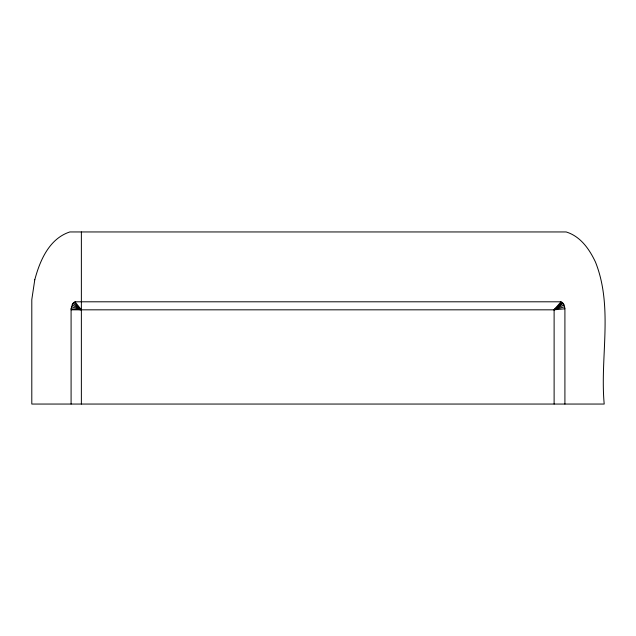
<?xml version="1.0" encoding="UTF-8"?>
<svg xmlns="http://www.w3.org/2000/svg" width="636" height="636" viewBox="0 0 636 636"><rect width="100%" height="100%" fill="white"/><g stroke="black" fill="none" stroke-linecap="round" stroke-linejoin="round"><path stroke-width="0.95" d="M71.089 404.051L71.089 308.77L72.83 303.404L75.008 301.798L560.992 301.798C563.782 302.808 564.625 306.115 564.911 308.77L564.911 404.051M554.115 404.051L554.115 309.827L560.992 301.798M71.089 309.827L554.115 309.827L562.137 302.346M564.911 308.77L554.115 309.827L562.653 302.871M564.601 306.727L554.115 309.827L563.17 303.404M554.115 309.827L564.005 304.898M71.089 308.77L81.368 309.827L75.008 301.798M71.399 306.727L81.368 309.827L73.863 302.346M71.995 304.898L81.368 309.827L72.83 303.404M81.368 231.949L81.368 404.051M34.781 279.768L31.8 299.572L31.8 404.051L604.2 404.051C599.883 357.09 613.454 307.116 595.447 262.008C589.341 249.089 580.469 236.338 566.159 231.949L69.841 231.949C49.274 238.643 39.917 260.466 34.781 279.768"/></g></svg>
